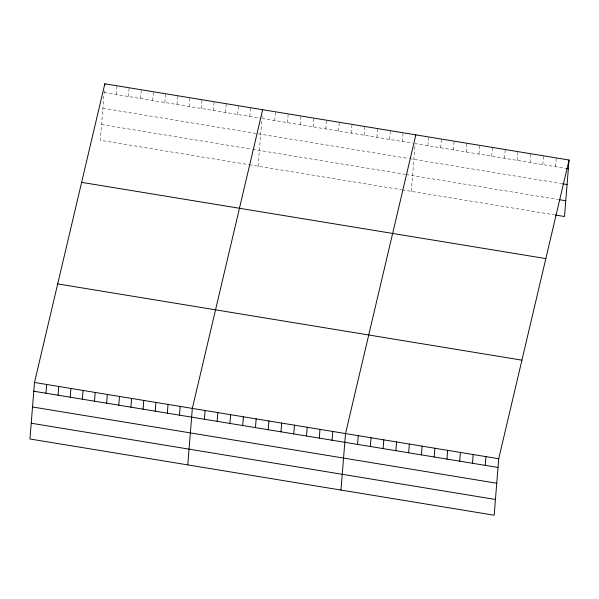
<?xml version="1.0" encoding="UTF-8"?>
<svg xmlns="http://www.w3.org/2000/svg" width="599" height="599" viewBox="0 0 599 599"><rect width="100%" height="100%" fill="white"/><g stroke="black" fill="none" stroke-linecap="round" stroke-linejoin="round"><path stroke-width="0.45" stroke-dasharray="3 2.25" d="M104.271 90.771L100.288 140.271L248.585 164.628M116.273 94.515L116.977 85.769M128.411 96.506L129.114 87.761M140.555 98.498L141.259 89.76M152.693 100.497L153.396 91.752M164.837 102.489L165.541 93.744M176.975 104.481L177.678 95.743M189.119 106.48L189.823 97.734M201.257 108.471L201.96 99.726M213.401 110.463L214.105 101.725M225.538 112.462L226.242 103.717M237.683 114.454L238.387 105.709M249.82 116.446L250.524 107.708M258.124 166.2L261.89 119.321M262.033 117.569L262.175 115.817M274.731 120.541L275.435 111.796M287.498 122.638L288.201 113.892M300.264 124.734L300.968 115.989M313.03 126.831L313.734 118.085M325.796 128.927L326.5 120.182M338.562 131.024L339.266 122.278M351.328 133.12L352.032 124.375M364.095 135.217L364.798 126.471M376.861 137.313L377.565 128.568M389.627 139.41L390.323 130.664M402.386 141.506L403.09 132.761M411.311 191.358L415.152 143.603L565.613 168.319M427.918 145.699L428.622 136.954M440.684 147.796L441.388 139.05M453.45 149.892L454.154 141.147M466.217 151.989L466.921 143.251M478.983 154.085L479.687 145.347M491.749 156.182L492.453 147.444M504.515 158.278L505.219 149.54M517.281 160.375L517.985 151.637M530.048 162.471L530.751 153.733M542.814 164.575L543.518 155.83M555.58 166.672L556.284 157.926M104.129 92.516L260.228 118.16M261.965 118.445L412.419 143.154M102.863 108.277L408.413 158.465M409.327 158.615L561.607 183.623M101.553 124.517L251.587 149.158M252.449 149.301L405.283 174.399M406.197 174.549L558.478 199.564M249.446 164.77L401.285 189.711M402.191 189.861L554.472 214.876"/><path stroke-width="0.9" d="M34.495 382.476L29.95 438.977L494.168 515.222L498.712 458.729L569.05 160.023L104.832 83.778L34.495 382.476L498.712 458.729M45.936 393.214L46.64 384.476M58.073 395.213L58.777 386.467M70.218 397.204L70.922 388.459M104.69 85.522L104.832 83.778M82.355 399.196L83.059 390.458M94.5 401.195L95.204 392.45M106.637 403.187L107.341 394.441M118.782 405.179L119.486 396.441M130.919 407.178L131.623 398.432M143.064 409.169L143.767 400.424M155.201 411.161L155.905 402.423M167.346 413.16L168.049 404.415M179.483 415.152L180.187 406.407M187.787 464.899L192.331 408.406L262.669 109.699M204.394 419.24L205.098 410.502M217.16 421.344L217.864 412.599M229.926 423.441L230.63 414.695M242.692 425.537L243.396 416.792M255.459 427.634L256.162 418.888M268.225 429.73L268.921 420.985M280.983 431.827L281.687 423.081M293.75 433.923L294.453 425.178M306.516 436.02L307.22 427.274M319.282 438.116L319.986 429.371M332.048 440.213L332.752 431.467M340.973 490.064L345.518 433.564L415.856 134.857M357.581 444.406L358.284 435.66M370.347 446.502L371.051 437.757M383.113 448.599L383.817 439.853M395.879 450.695L396.583 441.95M408.645 452.792L409.349 444.046M421.411 454.888L422.115 446.143M434.178 456.985L434.881 448.239M446.944 459.081L447.648 450.343M459.71 461.178L460.414 452.44M472.476 463.274L473.18 454.536M485.242 465.371L485.946 456.633M569.05 160.023L564.505 216.524L555.385 215.026M566.519 168.469L568.346 168.768M562.521 183.773L567.081 184.522M559.391 199.714L565.77 200.762M81.621 182.351L545.839 258.596M57.706 283.904L521.924 360.156M33.791 391.222L498.009 467.467M32.526 406.983L496.743 483.228M31.215 423.216L495.433 499.469"/></g></svg>
